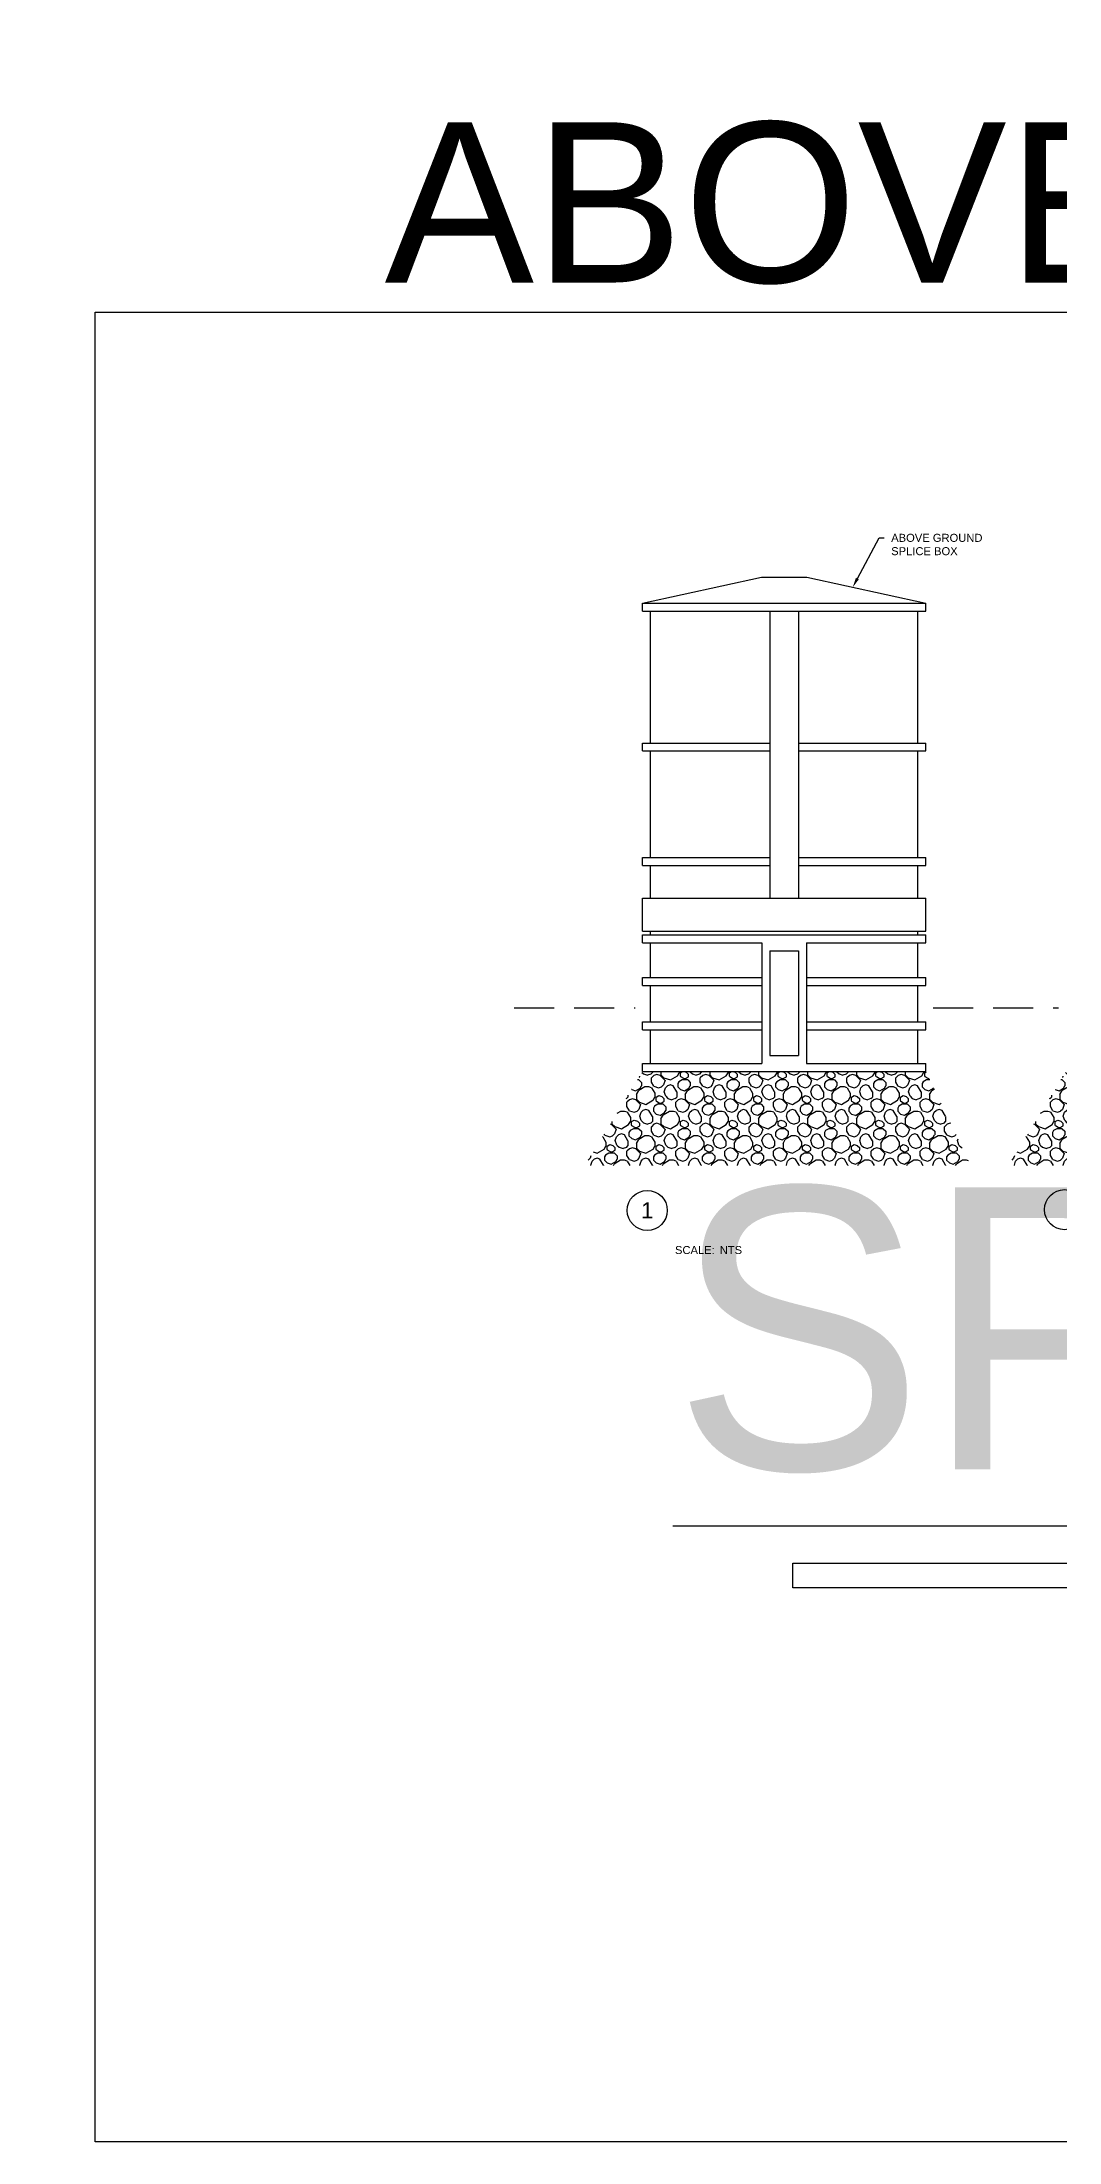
# Model space of a CAD drawing. Header units: feet. Extents: x -21 to 222, y -35 to 17.
# Drawn here: x 8.79 to 21.51, y -10.4 to 15.84 of the extents above; entities that cross this region are included whole.
import ezdxf
from ezdxf import colors
from ezdxf.entities.mleader import LeaderData, LeaderLine
from ezdxf.enums import TextEntityAlignment as Align
from ezdxf.math import Vec2, Vec3

# ---------------------------------------------------------------- set-up
doc = ezdxf.new("R2018")
doc.units = ezdxf.units.FT
doc.header["$MEASUREMENT"] = 0
doc.linetypes.add('DASHED', pattern=[0.75, 0.5, -0.25])
doc.layers.add('G-ANNO-TEXT', color=1, linetype='Continuous')
doc.layers.add('GEN-003', color=3, linetype='Continuous')
doc.layers.add('G-NPLT', color=67, linetype='Continuous', plot=False)
doc.styles.add('NEI-A', font='arial.ttf', dxfattribs={"height": 0.1})
doc.styles.get("Standard").update_dxf_attribs({"font": 'arial.ttf'})

# ---------------------------------------------------------------- blocks, each defined once
blk = doc.blocks.new('DETAIL_TITLE')
at = {"layer": 'G-ANNO-TEXT'}
blk.add_circle((0.592, -0.513), 0.25, dxfattribs=at)
at = {"layer": 'G-ANNO-TEXT', "style": 'NEI-A', "flags": 8}
blk.add_attdef('#', text='', height=0.2, dxfattribs=at).set_placement((0.592, -0.511), align=Align.MIDDLE_CENTER)
at = {"layer": 'G-ANNO-TEXT', "lineweight": 30, "flags": 104}
blk.add_attdef('DETAIL_TITLE', text='', height=0.2, dxfattribs=at).set_placement((0.91, -0.525), align=Align.BOTTOM_LEFT)
at = {"layer": 'G-ANNO-TEXT', "style": 'NEI-A'}
for tag, p in [('SCALE:', (0.939, -0.738)), ('1"_=_', (1.547, -0.738))]:
    blk.add_attdef(tag, text='', height=0.1, dxfattribs=at).set_placement(p, align=Align.BOTTOM_LEFT)

msp = doc.modelspace()

# ---------------------------------------------------------------- hatches: boundary and pattern name
h = msp.add_hatch()
h.set_pattern_fill('K13', color=256, scale=0.04, angle=45, style=0)
h.set_pattern_definition([(161.565, (15.46205, 2.18394), (-0.30547, 0.30547), [0.039004, -0.926977]), (198.435, (15.48673, 2.02571), (-0.30547, -0.30547), [0.044652, -0.92133]), (108.435, (15.36686, 2.0564), (-0.30547, 0.30547), [0.058743, -0.90724]), (120.9638, (15.50661, 2.10966), (-0.3054701, 0.3054701), [0.086623, -1.69456]), (341.565, (15.58482, 2.36898), (-0.30547, 0.30547), [0.041445, -0.924536]), (30.9638, (15.55191, 2.34924), (-0.3054701, -0.3054701), [0.038383, -1.742798]), (108.435, (15.55641, 2.29671), (-0.30547, 0.30547), [0.014243, -0.951738]), (30.9638, (15.61509, 2.27531), (-0.3054701, -0.3054701), [0.044966, -1.736216]), (239.0362, (15.533, 2.23613), (0.3054701, 0.3054701), [0.0269, -1.754281]), (210.9638, (15.57402, 2.26074), (-0.3054701, -0.3054701), [0.047836, -1.733346]), (59.0362, (15.65813, 2.15599), (0.3054701, 0.3054701), [0.032295, -1.748887]), (315, (15.64254, 2.26074), (0.61094, -8e-15), [0.045542, -0.386458]), (341.565, (15.5528, 2.13868), (-0.30547, 0.30547), [0.05183, -0.914152]), (30.9638, (15.60196, 2.12229), (-0.3054701, -0.3054701), [0.0655, -1.715683]), (59.0362, (15.51391, 2.31149), (0.3054701, 0.3054701), [0.04393, -1.737251]), (30.9638, (15.42623, 2.25889), (-0.3054701, -0.3054701), [0.102242, -1.67894]), (341.565, (15.64857, 1.98113), (-0.30547, 0.30547), [0.087635, -0.878346]), (59.0362, (15.61196, 2.07743), (0.3054701, 0.3054701), [0.055313, -1.72587]), (210.9638, (15.71897, 2.17199), (-0.3054701, -0.3054701), [0.091607, -1.689574]), (300.9638, (15.80175, 2.16107), (-0.3054701, 0.3054701), [0.07819, -1.70299]), (225, (15.64396, 1.8907), (-8e-15, -0.61094), [0.033566, -0.398434]), (251.565, (15.66382, 1.95029), (0.30547, 0.30547), [0.062805, -0.903176]), (18.435, (15.58322, 1.85464), (-0.30547, -0.30547), [0.039002, -0.92698]), (341.565, (15.52397, 1.87439), (-0.30547, 0.30547), [0.062454, -0.903527]), (198.435, (15.56245, 2.023), (-0.30547, -0.30547), [0.040032, -0.92595]), (161.565, (15.60544, 2.00867), (-0.30547, 0.30547), [0.045315, -0.920666]), (225, (15.52447, 2.01034), (-8e-15, -0.61094), [0.043815, -0.388185]), (135, (15.6638, 1.9503), (-0.61094, 8e-15), [0.08256, -0.34944]), (135, (15.64857, 1.98113), (-0.61094, 8e-15), [0.051765, -0.380235]), (180, (15.769, 2.172), (-0.30547, 0.30547), [0.05002, -0.56092]), (270, (15.61196, 2.07743), (-0.30547, 0.30547), [0.059694, -0.551246]), (270, (15.84198, 2.09402), (-0.30547, 0.30547), [0.030332, -0.580608]), (161.565, (15.80175, 2.16107), (-0.30547, 0.30547), [0.03453, -0.931453]), (315, (15.62414, 2.35588), (0.61094, -8e-15), [0.041723, -0.390277]), (90, (15.65364, 2.29844), (-0.30547, 0.30547), [0.02793, -0.58301]), (90, (15.5519, 2.31023), (-0.30547, 0.30547), [0.03901, -0.57193]), (360, (15.5921, 2.2753), (-0.30547, 0.30547), [0.022998, -0.587942]), (149.0362, (15.59209, 2.27531), (-0.3054701, 0.3054701), [0.041603, -1.739578]), (90, (15.4935, 1.9252), (-0.30547, 0.30547), [0.054164, -0.556776]), (120.9638, (15.52397, 1.87439), (-0.3054701, 0.3054701), [0.059248, -1.721933]), (315, (15.36686, 2.0564), (0.61094, -8e-15), [0.04022, -0.39178]), (71.565, (15.34828, 2.11212), (0.30547, 0.30547), [0.050688, -0.915293]), (45, (15.3643, 2.1602), (8e-15, 0.61094), [0.033566, -0.398434]), (198.435, (15.42504, 2.19628), (-0.30547, -0.30547), [0.039002, -0.92698]), (341.565, (15.3953, 2.02795), (-0.30547, 0.30547), [0.051733, -0.91425]), (45, (15.48673, 2.0257), (8e-15, 0.61094), [0.028114, -0.403886]), (270, (15.5066, 2.10966), (-0.30547, 0.30547), [0.06407, -0.54687]), (135, (15.5528, 2.13868), (-0.61094, 8e-15), [0.047566, -0.384434]), (180, (15.64254, 2.26074), (-0.30547, 0.30547), [0.068523, -0.542418]), (270, (15.51916, 2.21306), (-0.30547, 0.30547), [0.040752, -0.57019]), (270, (15.67474, 2.22854), (-0.30547, 0.30547), [0.04486, -0.56608]), (270, (15.5365, 2.36916), (-0.30547, 0.30547), [0.02, -0.59094])])
h.paths.add_polyline_path([(19.840857, 2.9775508), (16.300857, 2.9775508), (15.5814319, 1.8031465), (20.402614, 1.8031465)])
h = msp.add_hatch()
h.set_pattern_fill('K13', color=256, scale=0.04, angle=45, style=0)
h.set_pattern_definition([(161.565, (20.75555, 2.18394), (-0.30547, 0.30547), [0.039004, -0.926977]), (198.435, (20.78024, 2.02571), (-0.30547, -0.30547), [0.044652, -0.92133]), (108.435, (20.66036, 2.0564), (-0.30547, 0.30547), [0.058743, -0.90724]), (120.9638, (20.80012, 2.10966), (-0.3054701, 0.3054701), [0.086623, -1.69456]), (341.565, (20.87833, 2.36898), (-0.30547, 0.30547), [0.041445, -0.924536]), (30.9638, (20.84541, 2.34924), (-0.3054701, -0.3054701), [0.038383, -1.742798]), (108.435, (20.84992, 2.29671), (-0.30547, 0.30547), [0.014243, -0.951738]), (30.9638, (20.90859, 2.27531), (-0.3054701, -0.3054701), [0.044966, -1.736216]), (239.0362, (20.8265, 2.23613), (0.3054701, 0.3054701), [0.0269, -1.754281]), (210.9638, (20.86752, 2.26074), (-0.3054701, -0.3054701), [0.047836, -1.733346]), (59.0362, (20.95163, 2.15599), (0.3054701, 0.3054701), [0.032295, -1.748887]), (315, (20.93604, 2.26074), (0.61094, -8e-15), [0.045542, -0.386458]), (341.565, (20.8463, 2.13868), (-0.30547, 0.30547), [0.05183, -0.914152]), (30.9638, (20.89547, 2.12229), (-0.3054701, -0.3054701), [0.0655, -1.715683]), (59.0362, (20.80741, 2.31149), (0.3054701, 0.3054701), [0.04393, -1.737251]), (30.9638, (20.71974, 2.25889), (-0.3054701, -0.3054701), [0.102242, -1.67894]), (341.565, (20.94207, 1.98113), (-0.30547, 0.30547), [0.087635, -0.878346]), (59.0362, (20.90546, 2.07743), (0.3054701, 0.3054701), [0.055313, -1.72587]), (210.9638, (21.01248, 2.17199), (-0.3054701, -0.3054701), [0.091607, -1.689574]), (300.9638, (21.09525, 2.16107), (-0.3054701, 0.3054701), [0.07819, -1.70299]), (225, (20.93746, 1.8907), (-8e-15, -0.61094), [0.033566, -0.398434]), (251.565, (20.95732, 1.95029), (0.30547, 0.30547), [0.062805, -0.903176]), (18.435, (20.87672, 1.85464), (-0.30547, -0.30547), [0.039002, -0.92698]), (341.565, (20.81747, 1.87439), (-0.30547, 0.30547), [0.062454, -0.903527]), (198.435, (20.85595, 2.023), (-0.30547, -0.30547), [0.040032, -0.92595]), (161.565, (20.89894, 2.00867), (-0.30547, 0.30547), [0.045315, -0.920666]), (225, (20.81797, 2.01034), (-8e-15, -0.61094), [0.043815, -0.388185]), (135, (20.9573, 1.9503), (-0.61094, 8e-15), [0.08256, -0.34944]), (135, (20.94207, 1.98113), (-0.61094, 8e-15), [0.051765, -0.380235]), (180, (21.0625, 2.172), (-0.30547, 0.30547), [0.05002, -0.56092]), (270, (20.90546, 2.07743), (-0.30547, 0.30547), [0.059694, -0.551246]), (270, (21.13548, 2.09402), (-0.30547, 0.30547), [0.030332, -0.580608]), (161.565, (21.09525, 2.16107), (-0.30547, 0.30547), [0.03453, -0.931453]), (315, (20.91764, 2.35588), (0.61094, -8e-15), [0.041723, -0.390277]), (90, (20.94715, 2.29844), (-0.30547, 0.30547), [0.02793, -0.58301]), (90, (20.8454, 2.31023), (-0.30547, 0.30547), [0.03901, -0.57193]), (360, (20.8856, 2.2753), (-0.30547, 0.30547), [0.022998, -0.587942]), (149.0362, (20.88559, 2.27531), (-0.3054701, 0.3054701), [0.041603, -1.739578]), (90, (20.787, 1.9252), (-0.30547, 0.30547), [0.054164, -0.556776]), (120.9638, (20.81747, 1.87439), (-0.3054701, 0.3054701), [0.059248, -1.721933]), (315, (20.66036, 2.0564), (0.61094, -8e-15), [0.04022, -0.39178]), (71.565, (20.64178, 2.11212), (0.30547, 0.30547), [0.050688, -0.915293]), (45, (20.6578, 2.1602), (8e-15, 0.61094), [0.033566, -0.398434]), (198.435, (20.71855, 2.19628), (-0.30547, -0.30547), [0.039002, -0.92698]), (341.565, (20.6888, 2.02795), (-0.30547, 0.30547), [0.051733, -0.91425]), (45, (20.78024, 2.0257), (8e-15, 0.61094), [0.028114, -0.403886]), (270, (20.80012, 2.10966), (-0.30547, 0.30547), [0.06407, -0.54687]), (135, (20.8463, 2.13868), (-0.61094, 8e-15), [0.047566, -0.384434]), (180, (20.93604, 2.26074), (-0.30547, 0.30547), [0.068523, -0.542418]), (270, (20.81266, 2.21306), (-0.30547, 0.30547), [0.040752, -0.57019]), (270, (20.96825, 2.22854), (-0.30547, 0.30547), [0.04486, -0.56608]), (270, (20.83, 2.36916), (-0.30547, 0.30547), [0.02, -0.59094])])
h.paths.add_polyline_path([(25.1343594, 2.9775508), (21.5943594, 2.9775508), (20.8749343, 1.8031465), (25.6961163, 1.8031465)])

# ---------------------------------------------------------------- linework, layer by layer
for points in [[(16.300857, 8.8267084), (17.7885702, 9.1507074), (18.3531439, 9.1507074), (19.840857, 8.8267084)], [(16.300857, 8.8267084), (19.840857, 8.8267084)], [(16.300857, 8.7272897), (16.300857, 8.8267084)], [(16.300857, 8.7272897), (19.840857, 8.7272897)], [(16.4002758, 7.080306), (16.4002758, 8.7272897)], [(17.892478, 8.7272897), (17.892478, 5.1433926)], [(18.2492361, 8.7272897), (18.2492361, 5.1433926)], [(19.7414383, 7.080306), (19.7414383, 8.7272897)], [(19.840857, 8.7272897), (19.840857, 8.8267084)], [(16.300857, 7.080306), (17.892478, 7.080306)], [(16.300857, 6.9808873), (16.300857, 7.080306)], [(16.300857, 6.9808873), (17.892478, 6.9808873)], [(16.4002758, 5.6481461), (16.4002758, 6.9808873)], [(18.2492361, 7.080306), (19.840857, 7.080306)], [(18.2492361, 6.9808873), (19.840857, 6.9808873)], [(19.7414383, 5.6481461), (19.7414383, 6.9808873)], [(19.840857, 6.9808873), (19.840857, 7.080306)], [(16.300857, 5.6481461), (17.892478, 5.6481461)], [(16.300857, 5.5487274), (16.300857, 5.6481461)], [(16.300857, 5.5487274), (17.892478, 5.5487274)], [(16.4002758, 5.1433926), (16.4002758, 5.5487274)], [(18.2492361, 5.6481461), (19.840857, 5.6481461)], [(18.2492361, 5.5487274), (19.840857, 5.5487274)], [(19.7414383, 5.1433926), (19.7414383, 5.5487274)], [(19.840857, 5.5487274), (19.840857, 5.6481461)], [(16.300857, 5.1433926), (19.840857, 5.1433926)], [(16.300857, 4.7294471), (16.300857, 5.1433926)], [(19.840857, 4.7294471), (19.840857, 5.1433926)], [(16.300857, 4.7294471), (19.840857, 4.7294471)], [(16.4002758, 4.6833954), (16.4002758, 4.7294471)], [(16.4002758, 4.7294471), (19.7414383, 4.7294471)], [(19.7414383, 4.6833954), (19.7414383, 4.7294471)], [(16.300857, 4.6833954), (19.840857, 4.6833954)], [(16.300857, 4.5839767), (16.300857, 4.6833954)], [(16.300857, 4.5839767), (17.793118, 4.5839767)], [(16.4002758, 4.1497751), (16.4002758, 4.5839767)], [(17.793118, 4.5839767), (17.793118, 3.0769695)], [(17.892478, 4.4846167), (18.2492361, 4.4846167)], [(17.892478, 4.4846167), (17.892478, 3.1763295)], [(18.2492361, 4.4846167), (18.2492361, 3.1763295)], [(18.3485961, 4.5839767), (19.840857, 4.5839767)], [(18.3485961, 4.5839767), (18.3485961, 3.0769695)], [(19.7414383, 4.1497751), (19.7414383, 4.5839767)], [(19.840857, 4.5839767), (19.840857, 4.6833954)], [(16.300857, 4.1497751), (17.793118, 4.1497751)], [(16.300857, 4.0503564), (16.300857, 4.1497751)], [(16.300857, 4.0503564), (17.793118, 4.0503564)], [(16.4002758, 3.5961683), (16.4002758, 4.0503564)], [(18.3485961, 4.1497751), (19.840857, 4.1497751)], [(18.3485961, 4.0503564), (19.840857, 4.0503564)], [(19.7414383, 3.5961683), (19.7414383, 4.0503564)], [(19.840857, 4.0503564), (19.840857, 4.1497751)], [(16.300857, 3.5961683), (17.793118, 3.5961683)], [(16.300857, 3.4967496), (16.300857, 3.5961683)], [(16.300857, 3.4967496), (17.793118, 3.4967496)], [(16.4002758, 3.0769695), (16.4002758, 3.4967496)], [(18.3485961, 3.5961683), (19.840857, 3.5961683)], [(18.3485961, 3.4967496), (19.840857, 3.4967496)], [(19.7414383, 3.0769695), (19.7414383, 3.4967496)], [(19.840857, 3.4967496), (19.840857, 3.5961683)], [(17.892478, 3.1763295), (18.2492361, 3.1763295)], [(16.300857, 3.0769695), (17.793118, 3.0769695)], [(16.300857, 2.9775508), (16.300857, 3.0769695)], [(16.300857, 2.9775508), (19.840857, 2.9775508)], [(18.3485961, 3.0769695), (19.840857, 3.0769695)], [(19.840857, 2.9775508), (19.840857, 3.0769695)]]:
    msp.add_lwpolyline(points)
at = {"linetype": 'DASHED'}
for points in [[(14.6964754, 3.7698667), (16.2074336, 3.7698667)], [(19.9343992, 3.7698667), (21.5009359, 3.7698667)]]:
    msp.add_lwpolyline(points, dxfattribs=at)
at = {"layer": 'GEN-003'}
msp.add_lwpolyline([(22.3319342, -3.4770514), (18.1765895, -3.4770514), (18.1765895, -3.1671871), (22.3319342, -3.1671871)], dxfattribs=at)

# ---------------------------------------------------------------- block references
at = {"layer": 'G-ANNO-TEXT'}
ref = msp.add_blockref('DETAIL_TITLE', (15.7666184, 1.7524968), dxfattribs=at)
ref.add_attrib('#', '1', dxfattribs={"layer": '0', "height": 0.2, "style": 'NEI-A'}).set_placement((16.3588184, 1.2415968), align=Align.MIDDLE_CENTER)
lines = msp.add_mtext('{\\LSPLICE BOX DOME ON FRONT VIEW}', dxfattribs={"layer": '0', "insert": (16.676515, 1.5273584), "char_height": 3.524255013, "attachment_point": 1})
ref.add_attrib('DETAIL_TITLE', '', (16.676515, 1.5273584)).embed_mtext(lines)
ref.add_attrib('SCALE:', 'SCALE:', dxfattribs={"layer": '0', "height": 0.1, "style": 'NEI-A'}).set_placement((16.7052677, 0.7949252), align=Align.TOP_LEFT)
ref.add_attrib('1"_=_', 'NTS', dxfattribs={"layer": '0', "height": 0.1, "style": 'NEI-A'}).set_placement((17.2649933, 0.7949252), align=Align.TOP_LEFT)
msp.add_blockref('DETAIL_TITLE', (20.9827675, 1.7623564), dxfattribs=at)

# ---------------------------------------------------------------- texts
at = {"layer": 'G-NPLT', "linetype": 'Continuous', "insert": (24.5063443, 13.821601), "char_height": 2.00367883, "attachment_point": 5, "style": 'NEI-A', "bg_fill": 3, "box_fill_scale": 1.5, "bg_fill_color": 256, "bg_fill_transparency": 0}
msp.add_mtext_dynamic_manual_height_columns('ABOVE GROUND', width=22.643402276, gutter_width=0.8259408, heights=[0], dxfattribs=at)

# ---------------------------------------------------------------- leaders
at = {"layer": 'G-ANNO-TEXT'}
ml = msp.add_multileader_mtext('Standard', dxfattribs=at)
ml.set_content('ABOVE GROUND SPLICE BOX', color=256, style='NEI-A')
ml.set_leader_properties()
ml.build(insert=Vec2(0, 0))
ml.multileader.update_dxf_attribs({"dogleg_length": 0.0625, "arrow_head_size": 0.125})
ctx = ml.context
ctx.base_point, ctx.char_height, ctx.arrow_head_size, ctx.landing_gap_size, ctx.plane_origin = Vec3(19.3183176, 9.6431247), 0.1, 0.125, 0.09, Vec3(19.3030036, 9.1798686)
notes = []
notes.append((ctx, [(0, (1, 1, 0), (19.2558176, 9.6431247), (1, 0), 0.0625, [(0, [(18.9271352, 9.0257017)], 0, [])])]))
ctx.mtext.insert, ctx.mtext.width, ctx.mtext.flow_direction = Vec3(19.4083176, 9.6939774), 1.33759947, 5
ml = msp.add_multileader_mtext('Standard', dxfattribs=at)
ml.set_content('TOP OF GRADE', color=256, style='NEI-A')
ml.set_leader_properties()
ml.build(insert=Vec2(0, 0))
ml.multileader.update_dxf_attribs({"dogleg_length": 0.0625, "arrow_head_size": 0.125})
ctx = ml.context
ctx.base_point, ctx.char_height, ctx.arrow_head_size, ctx.landing_gap_size, ctx.plane_origin = Vec3(52.7605231, 6.1687277), 0.1, 0.125, 0.09, Vec3(51.6995802, 5.5773553)
ctx.text_align_type = 2
notes.append((ctx, [(0, (0, 0, 0), (0, 0), (1, 0), 1, [])]))
ctx.mtext.insert, ctx.mtext.width, ctx.mtext.alignment, ctx.mtext.flow_direction = Vec3(53.8953389, 6.2195804), 1.550380085, 3, 5
ml = msp.add_multileader_mtext('Standard', dxfattribs=at)
ml.set_content('TOP OF GRADE', color=256, style='NEI-A')
ml.set_leader_properties()
ml.build(insert=Vec2(0, 0))
ml.multileader.update_dxf_attribs({"dogleg_length": 0.0625, "arrow_head_size": 0.125})
ctx = ml.context
ctx.base_point, ctx.char_height, ctx.arrow_head_size, ctx.landing_gap_size, ctx.plane_origin = Vec3(52.6193031, -1.5255042), 0.1, 0.125, 0.09, Vec3(51.5583601, -2.1168766)
ctx.text_align_type = 2
notes.append((ctx, [(0, (0, 0, 0), (0, 0), (1, 0), 1, [])]))
ctx.mtext.insert, ctx.mtext.width, ctx.mtext.alignment, ctx.mtext.flow_direction = Vec3(53.7541189, -1.4746516), 1.550380085, 3, 5
for ctx, leaders in notes:
    for number, flags, end, landing, length, lines in leaders:
        leader = LeaderData()
        leader.index, (leader.has_last_leader_line, leader.has_dogleg_vector, leader.attachment_direction) = number, flags
        leader.last_leader_point, leader.dogleg_vector, leader.dogleg_length = Vec3(end), Vec3(landing), length
        for number, points, colour, breaks in lines:
            line = LeaderLine()
            line.index, line.vertices, line.color, line.breaks = number, Vec3.list(points), colors.encode_raw_color(colour), breaks
            leader.lines.append(line)
        ctx.leaders.append(leader)

# ---------------------------------------------------------------- next in the draw order: linework, layer by layer
at = {"layer": 'G-NPLT'}
msp.add_lwpolyline([(9.4591568, 12.4649939), (41.7230383, 12.4649939), (41.7230383, -10.400415), (9.4591568, -10.400415)], close=True, dxfattribs=at)

doc.saveas('drawing.dxf')
